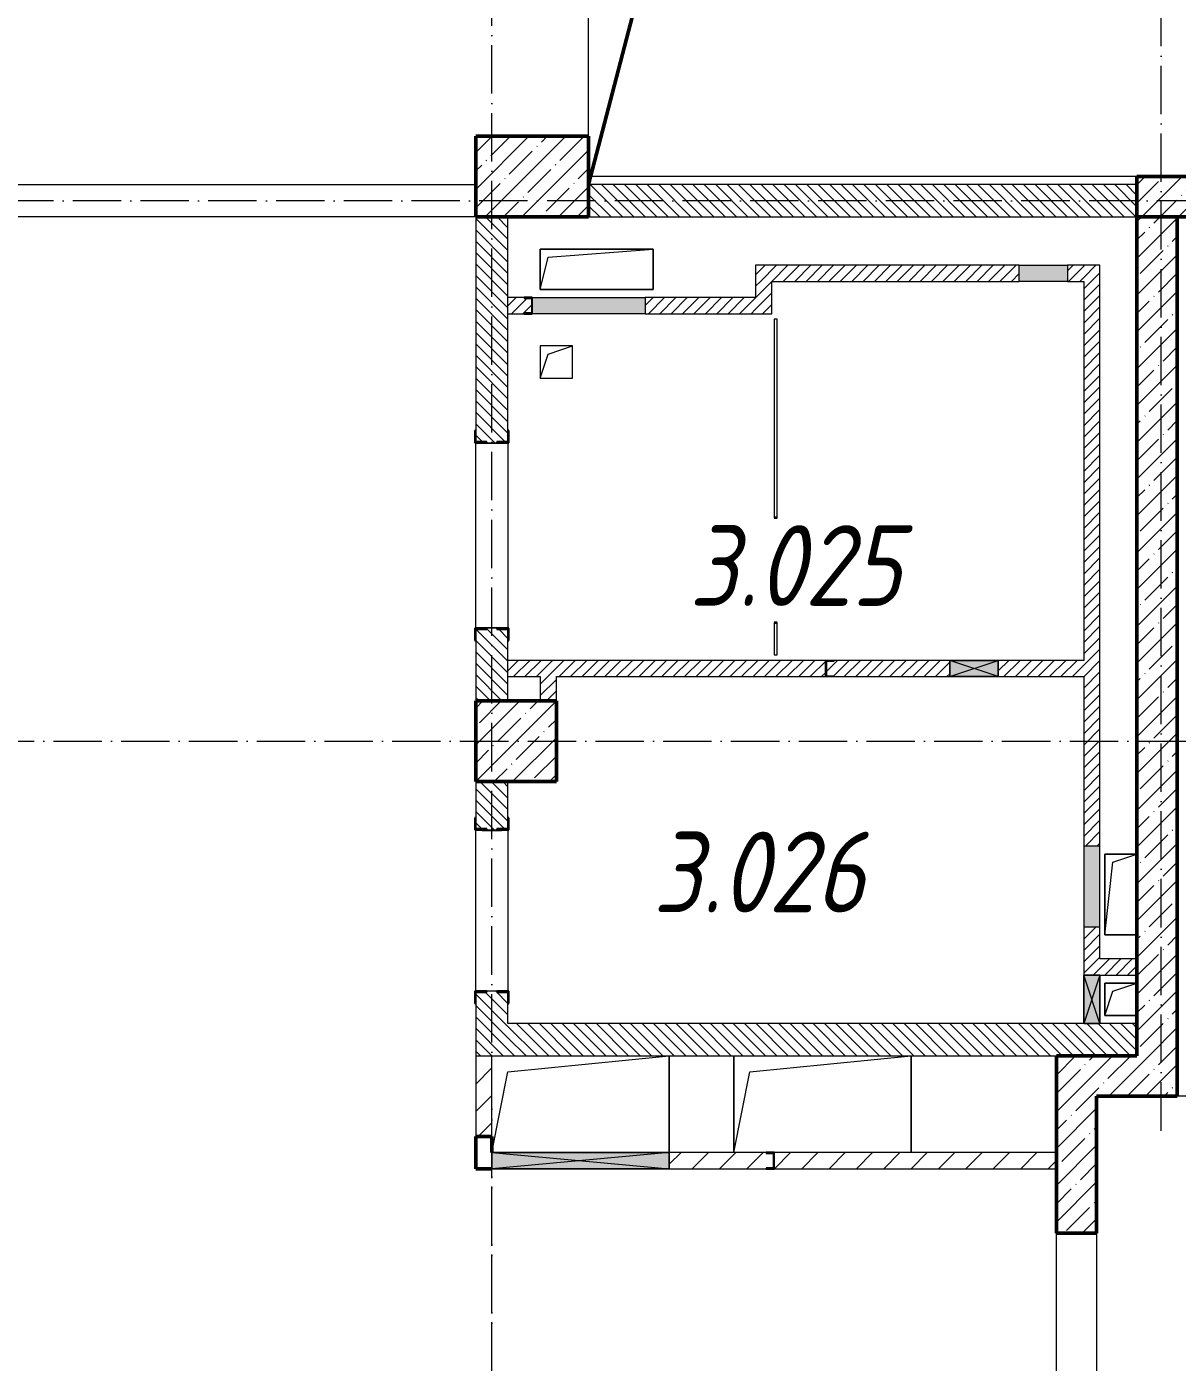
# Model space of a CAD drawing. Header units: millimetres. Extents: x 2294 to 908349, y -83289 to 219220.
# Drawn here: x 256049 to 263184, y 54106 to 62385 of the extents above; entities that cross this region are included whole.
import ezdxf

# ---------------------------------------------------------------- set-up
doc = ezdxf.new("R2010")
doc.units = ezdxf.units.MM
doc.linetypes.add('50_200_ШТРИХ_1Т_ш5_п1_п1_', pattern=[700, 500, -100, 0, -100])
for name, color, linetype, lineweight in [('A-DETL-____-OTLN-1', 7, 'Continuous', 50), ('A-DETL-GENF-OTLN', 7, 'Continuous', 9), ('A-DOOR-OPNG-MCUT', 7, 'Continuous', 35), ('A-FLOR-____-OTLN', 7, 'Continuous', 9), ('A-GENM-____-MCUT', 7, 'Continuous', 25), ('A-GENM-____-OTLN', 7, 'Continuous', 9), ('A-GENM-____-OTLN-1', 7, 'Continuous', 25), ('A-GLAZ-____-OTLN', 7, 'Continuous', 9), ('A-WALL-____-MCUT', 7, 'Continuous', 13), ('A-WALL-____-MCUT-2', 7, 'Continuous', 50), ('A-WALL-____-OTLN', 7, 'Continuous', 9), ('A-WALL-____-PATT-1', 7, 'Continuous', 9), ('A-WALL-FNSH-MCUT-1', 7, 'Continuous', 9), ('I-WALL-____-OTLN', 7, 'Continuous', 9), ('S-COLS-____-MCUT', 7, 'Continuous', 50), ('S-COLS-____-OTLN', 7, 'Continuous', 9), ('S-GRID-____-OTLN-1', 7, '50_200_ШТРИХ_1Т_ш5_п1_п1_', 9), ('Марки помещений', 7, 'Continuous', 9)]:
    doc.layers.add(name, color=color, linetype=linetype, lineweight=lineweight)
doc.layers.add('A-DOOR-____-OTLN-1', color=7, linetype='Continuous', lineweight=9, true_color=0xffffff)
doc.styles.add('ISOCPEUR_I_2', font='isocpeui.ttf', dxfattribs={"width": 0.85, "height": 2.3})
pattern_1 = [(135, (165583.507, 6025.276), (-35.35534, -35.35534), [])]
pattern_2 = [(45, (165583.51, 6025.28), (-84.85281, 84.85281), [])]
pattern_3 = [(45, (165583.5, 6025.28), (-114.04925, 114.04925), []), (45, (165697.56, 6025.28), (-114.04925, 114.04925), [201.612, -40.322, 3.353, -36.97])]
pattern_4 = [(45, (165583.507, 6025.276), (-35.35534, 35.35534), [])]

# ---------------------------------------------------------------- blocks, each defined once
blk = doc.blocks.new('3osi')
at = {"layer": 'S-GRID-____-OTLN-1', "color": 251, "ltscale": 0.6, "true_color": 0x636466}
for p, q in [((258933.5, 46006.3), (258933.5, 96918.1)), ((263083.5, 55542), (263083.5, 96918.1)), ((269657.9, 61306.3), (160914.7, 61306.3)), ((234790, 57956.3), (269657.9, 57956.3)), ((258933.5, 1542.7), (258933.5, 55906.2))]:
    blk.add_line(p, q, dxfattribs=at)
blk = doc.blocks.new('BSC_Колонна _Прямоугольная - 500х700-V110-АР1_План отверстий 3 этажа в осях 1-64_Ю-ЯЯ')
at = {"layer": 'S-COLS-____-OTLN'}
h = blk.add_hatch(dxfattribs=at)
h.set_pattern_fill('FP_115', color=256, style=0, pattern_type=2)
h.set_pattern_definition([(315, (-55431.04, 93600), (114.04925, 114.04925), []), (315, (-55431.04, 93485.95), (114.04925, 114.04925), [201.613, -40.323, 3.353, -36.97])])
h.paths.add_polyline_path([(-250, 350), (-250, -350), (250, -350), (250, 350)], flags=0)
at = {"layer": 'S-COLS-____-MCUT'}
for p, q in [((250, 350), (-250, 350)), ((-250, 350), (-250, -350)), ((250, -350), (250, 350)), ((-250, -350), (250, -350))]:
    blk.add_line(p, q, dxfattribs=at)
blk = doc.blocks.new('BSC_Колонна _Прямоугольная - 500х500-V146-АР1_План отверстий 3 этажа в осях 1-64_Ю-ЯЯ')
at = {"layer": 'S-COLS-____-OTLN'}
h = blk.add_hatch(dxfattribs=at)
h.set_pattern_fill('FP_151', color=256, style=0, pattern_type=2)
h.set_pattern_definition([(45, (-93500, -51931.04), (-114.04925, 114.04925), []), (45, (-93385.95, -51931.04), (-114.04925, 114.04925), [201.613, -40.323, 3.353, -36.97])])
h.paths.add_polyline_path([(-250, -250), (250, -250), (250, 250), (-250, 250)], flags=0)
at = {"layer": 'S-COLS-____-MCUT'}
for p, q in [((250, 250), (-250, 250)), ((-250, 250), (-250, -250)), ((250, -250), (250, 250)), ((-250, -250), (250, -250))]:
    blk.add_line(p, q, dxfattribs=at)
blk = doc.blocks.new('DOR_ДУ_распашная__1Ст_Прямоугольная_ШЕР - Вн_650х2100h_Кабинки С_у-19996353-АР1_План отверстий 3 этажа в осях 1-64_Ю-ЯЯ')
at = {"layer": 'A-DOOR-OPNG-MCUT'}
for p, q in [((-325, 10), (-325, -10)), ((325, -10), (325, 10))]:
    blk.add_line(p, q, dxfattribs=at)
blk = doc.blocks.new('154_Стойка_СКБ_Уголок - СМ-2180_200-28268025-АР1_План отверстий 3 этажа в осях 1-64_Ю-ЯЯ')
at = {"layer": 'A-GENM-____-MCUT'}
for p, q in [((125, 156), (125, 81)), ((200, 156), (125, 156)), ((131, 81), (131, 150)), ((131, 150), (200, 150)), ((200, 150), (200, 156)), ((125, 81), (131, 81)), ((131, 19), (125, 19)), ((125, 19), (125, -56)), ((131, -50), (131, 19)), ((125, -56), (200, -56)), ((200, -50), (131, -50)), ((200, -56), (200, -50))]:
    blk.add_line(p, q, dxfattribs=at)
blk = doc.blocks.new('Стойка_Влож_Полоса боковая - Полоса-28213942-АР1_План отверстий 3 этажа в осях 1-64_Ю-ЯЯ')
at = {"layer": 'A-GENM-____-OTLN'}
for p, q in [((-5, 60), (0, 60)), ((-5, -60), (-5, 60)), ((0, -60), (-5, -60))]:
    blk.add_line(p, q, dxfattribs=at)
blk = doc.blocks.new('154_Фахверк_СКБ_Швеллер - Тип_100_3960-28336563-АР1_План отверстий 3 этажа в осях 1-64_Ю-ЯЯ')
at = {"layer": 'A-GENM-____-MCUT'}
for p, q in [((125, 50), (175, 50)), ((125, -50), (125, 50)), ((128, 47), (128, -47)), ((175, 47), (128, 47)), ((175, 50), (175, 47)), ((175, -50), (125, -50)), ((128, -47), (175, -47)), ((175, -47), (175, -50))]:
    blk.add_line(p, q, dxfattribs=at)
blk = doc.blocks.new('154_Фахверк_СКБ_Швеллер - Тип_100_3960-28515445-АР1_План отверстий 3 этажа в осях 1-64_Ю-ЯЯ')
at = {"layer": 'A-GENM-____-MCUT'}
for p, q in [((175, 50), (125, 50)), ((125, 50), (125, -50)), ((128, 47), (175, 47)), ((128, -47), (128, 47)), ((175, 47), (175, 50)), ((125, -50), (175, -50)), ((175, -47), (128, -47)), ((175, -50), (175, -47))]:
    blk.add_line(p, q, dxfattribs=at)
blk = doc.blocks.new('AR_Отверстие Ниша - Лючок-32405746-АР1_План отверстий 3 этажа в осях 1-64_Ю-ЯЯ')
at = {"layer": 'A-GLAZ-____-OTLN'}
blk.add_hatch(color=256, dxfattribs=at).paths.add_polyline_path([(-350, 50), (-350, -50), (350, -50), (350, 50)], flags=0)
for p, q in [((-350, 50), (350, 50)), ((-350, -50), (-350, 50)), ((350, -50), (-350, -50))]:
    blk.add_line(p, q, dxfattribs=at)
blk = doc.blocks.new('AR_Отверстие Ниша - Лючок-32405250-АР1_План отверстий 3 этажа в осях 1-64_Ю-ЯЯ')
at = {"layer": 'A-GLAZ-____-OTLN'}
blk.add_hatch(color=256, dxfattribs=at).paths.add_polyline_path([(250, -50), (250, 50), (-250, 50), (-250, -50)], flags=0)
for p, q in [((250, 50), (-250, 50)), ((-250, 50), (-250, -50)), ((250, -50), (250, 50)), ((-250, -50), (250, -50))]:
    blk.add_line(p, q, dxfattribs=at)
blk = doc.blocks.new('AR_Отверстие Ниша - Лючок-32405226-АР1_План отверстий 3 этажа в осях 1-64_Ю-ЯЯ')
at = {"layer": 'A-GLAZ-____-OTLN'}
blk.add_hatch(color=256, dxfattribs=at).paths.add_polyline_path([(150, 50), (-150, 50), (-150, -50), (150, -50)], flags=0)
for p, q in [((-150, 50), (150, 50)), ((-150, -50), (-150, 50)), ((150, 50), (150, -50)), ((150, -50), (-150, -50))]:
    blk.add_line(p, q, dxfattribs=at)
blk = doc.blocks.new('154_Фахверк_СКБ_Швеллер - Тип_100_3960_зеркало-29806508-АР1_План отверстий 3 этажа в осях 1-64_Ю-ЯЯ')
at = {"layer": 'A-GENM-____-MCUT'}
for p, q in [((175, 50), (125, 50)), ((125, 50), (125, -50)), ((128, 47), (175, 47)), ((128, -47), (128, 47)), ((175, 47), (175, 50)), ((125, -50), (175, -50)), ((175, -47), (128, -47)), ((175, -50), (175, -47))]:
    blk.add_line(p, q, dxfattribs=at)
blk = doc.blocks.new('AR_Отверстие прямоугольное _в плите_ - AR_Отверстие прямоугольное _в плите_-30459207-АР1_План отверстий 3 этажа в осях 1-64_Ю-ЯЯ')
at = {"layer": 'A-GENM-____-OTLN'}
for p, q in [((100, 100), (-100, 100)), ((-100, 100), (-100, -100)), ((-50, 50), (100, 100)), ((100, -100), (100, 100)), ((-100, -100), (-50, 50)), ((-100, -100), (100, -100))]:
    blk.add_line(p, q, dxfattribs=at)
blk = doc.blocks.new('AR_Отверстие прямоугольное _в плите_ - AR_Отверстие прямоугольное _в плите_-30229458-АР1_План отверстий 3 этажа в осях 1-64_Ю-ЯЯ')
at = {"layer": 'A-GENM-____-OTLN'}
for p, q in [((100, 250), (-100, 250)), ((-100, 250), (-100, -250)), ((-50, 200), (100, 250)), ((-100, -250), (-50, 200)), ((-100, -250), (100, -250))]:
    blk.add_line(p, q, dxfattribs=at)
blk = doc.blocks.new('AR_Отверстие прямоугольное _в плите_ - AR_Отверстие прямоугольное _в плите_-30459221-АР1_План отверстий 3 этажа в осях 1-64_Ю-ЯЯ')
at = {"layer": 'A-GENM-____-OTLN'}
for p, q in [((350, 125), (-350, 125)), ((-350, 125), (-350, -125)), ((-300, 75), (350, 125)), ((350, -125), (350, 125)), ((-350, -125), (-300, 75)), ((-350, -125), (350, -125))]:
    blk.add_line(p, q, dxfattribs=at)
blk = doc.blocks.new('AR_Отверстие прямоугольное _в плите_ - AR_Отверстие прямоугольное _в плите_-V194-АР1_План отверстий 3 этажа в осях 1-64_Ю-ЯЯ')
at = {"layer": 'A-GENM-____-OTLN'}
for p, q in [((100, 100), (-100, 100)), ((-100, 100), (-100, -100)), ((-50, 50), (100, 100)), ((-100, -100), (-50, 50)), ((-100, -100), (100, -100))]:
    blk.add_line(p, q, dxfattribs=at)
blk = doc.blocks.new('AR_Отверстие прямоугольное _в плите_ - AR_Отверстие прямоугольное _в плите_-30552682-АР1_План отверстий 3 этажа в осях 1-64_Ю-ЯЯ')
at = {"layer": 'A-GENM-____-OTLN'}
for p, q in [((-550, 300), (-550, -300)), ((-450, 200), (550, 300)), ((550, -300), (550, 300)), ((-550, -300), (-450, 200))]:
    blk.add_line(p, q, dxfattribs=at)
blk = doc.blocks.new('AR_Отверстие прямоугольное _в плите_ - AR_Отверстие прямоугольное _в плите_-V204-АР1_План отверстий 3 этажа в осях 1-64_Ю-ЯЯ')
at = {"layer": 'A-GENM-____-OTLN'}
for p, q in [((-450, 200), (550, 300)), ((550, -300), (550, 300)), ((-550, -300), (-450, 200))]:
    blk.add_line(p, q, dxfattribs=at)
blk = doc.blocks.new('AR_Отверстие прямоугольное _в стене_ - AR_Отверстие прямоугольное _в стене__ОВ-36943067-АР1_План отверстий 3 этажа в осях 1-64_Ю-ЯЯ')
at = {"layer": 'A-GLAZ-____-OTLN'}
blk.add_hatch(color=256, dxfattribs=at).paths.add_polyline_path([(550, -50), (550, 50), (-550, 50), (-550, -50)], flags=0)
at = {"layer": 'A-DETL-GENF-OTLN'}
for p, q in [((-550, -50), (-550, 50)), ((-550, 50), (550, 50)), ((550, 50), (-550, -50)), ((-550, 50), (550, -50)), ((550, 50), (-550, 50)), ((-550, 50), (-550, -50)), ((550, 50), (550, -50)), ((550, -50), (550, 50)), ((550, -50), (-550, -50)), ((-550, -50), (550, -50))]:
    blk.add_line(p, q, dxfattribs=at)
blk = doc.blocks.new('AR_Отверстие прямоугольное _в стене__БезПР - AR_Отверстие прямоугольное _в стене__БезПР-36899387-АР1_План отверстий 3 этажа в осях 1-64_Ю-ЯЯ')
at = {"layer": 'A-GLAZ-____-OTLN'}
blk.add_hatch(color=256, dxfattribs=at).paths.add_polyline_path([(150, 50), (-150, 50), (-150, -50), (150, -50)], flags=0)
at = {"layer": 'A-DETL-GENF-OTLN'}
for p, q in [((-150, -50), (-150, 50)), ((-150, 50), (150, 50)), ((150, 50), (-150, -50)), ((-150, 50), (150, -50)), ((150, 50), (-150, 50)), ((-150, 50), (-150, -50)), ((150, 50), (150, -50)), ((150, -50), (150, 50)), ((150, -50), (-150, -50)), ((-150, -50), (150, -50))]:
    blk.add_line(p, q, dxfattribs=at)
at = {"layer": 'A-GLAZ-____-OTLN'}
blk.add_line((150, 50), (-150, 50), dxfattribs=at)
blk = doc.blocks.new('AR_Отверстие прямоугольное _в стене__БезПР - AR_Отверстие прямоугольное _в стене__БезПР-36789536-АР1_План отверстий 3 этажа в осях 1-64_Ю-ЯЯ')
at = {"layer": 'A-GLAZ-____-OTLN'}
blk.add_hatch(color=256, dxfattribs=at).paths.add_polyline_path([(150, 50), (-150, 50), (-150, -50), (150, -50)], flags=0)
at = {"layer": 'A-DETL-GENF-OTLN'}
for p, q in [((-150, -50), (-150, 50)), ((-150, 50), (150, 50)), ((150, 50), (-150, -50)), ((-150, 50), (150, -50)), ((150, 50), (-150, 50)), ((-150, 50), (-150, -50)), ((150, 50), (150, -50)), ((150, -50), (150, 50)), ((150, -50), (-150, -50)), ((-150, -50), (150, -50))]:
    blk.add_line(p, q, dxfattribs=at)
blk = doc.blocks.new('BSC_Колонна _Прямоугольная1 - 200х100 _металл_-V211-АР1_План отверстий 3 этажа в осях 1-64_Ю-ЯЯ')
at = {"layer": 'S-COLS-____-MCUT'}
for p, q in [((0, 50), (-100, 50)), ((-100, 50), (-100, -50)), ((100, -50), (100, 50)), ((-100, -50), (100, -50))]:
    blk.add_line(p, q, dxfattribs=at)
blk = doc.blocks.new('3floor')
at = {"layer": 'A-WALL-____-PATT-1'}
h = blk.add_hatch(dxfattribs=at)
h.set_pattern_fill('FP_12', color=256, style=0, pattern_type=2)
h.set_pattern_definition(pattern_3)
h.paths.add_polyline_path([(266333.5, 61206.3), (266333.5, 61456.3), (262933.5, 61456.3), (262933.5, 61206.3), (264547.5, 61206.3)], flags=0)
h = blk.add_hatch(dxfattribs=at)
h.set_pattern_fill('FP_9', color=256, style=0, pattern_type=2)
h.set_pattern_definition(pattern_1)
h.paths.add_polyline_path([(262933.5, 61206.3), (262933.5, 61406.3), (259533.5, 61406.3), (259533.5, 61206.3), (261012.6, 61206.3)], flags=0)
h = blk.add_hatch(dxfattribs=at)
h.set_pattern_fill('FP_9', color=256, style=0, pattern_type=2)
h.set_pattern_definition(pattern_1)
h.paths.add_polyline_path([(258902.5, 58206.3), (259033.5, 58206.3), (259033.5, 58650.3), (258964.5, 58650.3), (258964.5, 58656.3), (258902.5, 58656.3), (258902.5, 58650.3), (258833.5, 58650.3), (258833.5, 58206.3)], flags=0)
h.paths.add_polyline_path([(258902.5, 59806.3), (258964.5, 59806.3), (258964.5, 59812.3), (259033.5, 59812.3), (259033.5, 61206.3), (258833.5, 61206.3), (258833.5, 59812.3), (258902.5, 59812.3)], flags=0)
h = blk.add_hatch(dxfattribs=at)
h.set_pattern_fill('FP_12', color=256, style=0, pattern_type=2)
h.set_pattern_definition(pattern_3)
h.paths.add_polyline_path([(262933.5, 56006.3), (263183.5, 56006.3), (263183.5, 61206.3), (262933.5, 61206.3), (262933.5, 56790.8)], flags=0)
h = blk.add_hatch(dxfattribs=at)
h.set_pattern_fill('FP_8', color=256, style=0, pattern_type=2)
h.set_pattern_definition(pattern_4)
h.paths.add_polyline_path([(262503.5, 60806.3), (262603.5, 60806.3), (262603.5, 60906.3), (262503.5, 60906.3), (262503.5, 60901.2)], flags=0)
h.paths.add_polyline_path([(260668.5, 60806.3), (262203.5, 60806.3), (262203.5, 60906.3), (260568.5, 60906.3), (260568.5, 60806.3)], flags=0)
h = blk.add_hatch(dxfattribs=at)
h.set_pattern_fill('FP_8', color=256, style=0, pattern_type=2)
h.set_pattern_definition(pattern_4)
h.paths.add_polyline_path([(262703.5, 56506.3), (262703.5, 56806.3), (262603.5, 56806.3), (262603.5, 56506.3), (262678.5, 56506.3)], flags=0)
h.paths.add_polyline_path([(262665.7, 57306.3), (262703.5, 57306.3), (262703.5, 60906.3), (262603.5, 60906.3), (262603.5, 57306.3), (262663.5, 57306.3)], flags=0)
h = blk.add_hatch(dxfattribs=at)
h.set_pattern_fill('FP_8', color=256, style=0, pattern_type=2)
h.set_pattern_definition(pattern_4)
h.paths.add_polyline_path([(260668.5, 60606.3), (260668.5, 60806.3), (260568.5, 60806.3), (260568.5, 60606.3)], flags=0)
h = blk.add_hatch(dxfattribs=at)
h.set_pattern_fill('FP_8', color=256, style=0, pattern_type=2)
h.set_pattern_definition(pattern_4)
h.paths.add_polyline_path([(259133.5, 60606.3), (259133.5, 60609.3), (259180.5, 60609.3), (259180.5, 60703.3), (259133.5, 60703.3), (259133.5, 60706.3), (259033.5, 60706.3), (259033.5, 60606.3)], flags=0)
h.paths.add_polyline_path([(260568.5, 60606.3), (260568.5, 60706.3), (259883.5, 60706.3), (259883.5, 60606.3)], flags=0)
h = blk.add_hatch(dxfattribs=at)
h.set_pattern_fill('FP_8', color=256, style=0, pattern_type=2)
h.set_pattern_definition(pattern_4)
h.paths.add_polyline_path([(262073.5, 58356.3), (262603.5, 58356.3), (262603.5, 58456.3), (262073.5, 58456.3), (262073.5, 58440.1)], flags=0)
h.paths.add_polyline_path([(261773.5, 58356.3), (261773.5, 58456.3), (261053.5, 58456.3), (261053.5, 58453.3), (261006.5, 58453.3), (261006.5, 58359.3), (261053.5, 58359.3), (261053.5, 58356.3)], flags=0)
h.paths.add_polyline_path([(259333.5, 58356.3), (261003.5, 58356.3), (261003.5, 58456.3), (259033.5, 58456.3), (259033.5, 58356.3), (259245.1, 58356.3)], flags=0)
h = blk.add_hatch(dxfattribs=at)
h.set_pattern_fill('FP_8', color=256, style=0, pattern_type=2)
h.set_pattern_definition(pattern_4)
h.paths.add_polyline_path([(259233.5, 58206.3), (259333.5, 58206.3), (259333.5, 58356.3), (259233.5, 58356.3)], flags=0)
h = blk.add_hatch(dxfattribs=at)
h.set_pattern_fill('FP_9', color=256, style=0, pattern_type=2)
h.set_pattern_definition(pattern_1)
h.paths.add_polyline_path([(259033.5, 56006.3), (259033.5, 56400.3), (258964.5, 56400.3), (258964.5, 56406.3), (258902.5, 56406.3), (258902.5, 56400.3), (258833.5, 56400.3), (258833.5, 56006.3)], flags=0)
h.paths.add_polyline_path([(258902.5, 57406.3), (258964.5, 57406.3), (258964.5, 57412.3), (259033.5, 57412.3), (259033.5, 57706.3), (258833.5, 57706.3), (258833.5, 57412.3), (258902.5, 57412.3)], flags=0)
h = blk.add_hatch(dxfattribs=at)
h.set_pattern_fill('FP_8', color=256, style=0, pattern_type=2)
h.set_pattern_definition(pattern_4)
h.paths.add_polyline_path([(262933.5, 56506.3), (262933.5, 56606.3), (262703.5, 56606.3), (262703.5, 56506.3), (262780, 56506.3)], flags=0)
h = blk.add_hatch(dxfattribs=at)
h.set_pattern_fill('FP_9', color=256, style=0, pattern_type=2)
h.set_pattern_definition(pattern_1)
h.paths.add_polyline_path([(262933.5, 56006.3), (262933.5, 56206.3), (259033.5, 56206.3), (259033.5, 56006.3), (262780, 56006.3)], flags=0)
h = blk.add_hatch(dxfattribs=at)
h.set_pattern_fill('FP_7', color=256, style=0, pattern_type=2)
h.set_pattern_definition(pattern_2)
h.paths.add_polyline_path([(258833.5, 55506.3), (258933.5, 55506.3), (258933.5, 56006.3), (258833.5, 56006.3)], flags=0)
h = blk.add_hatch(dxfattribs=at)
h.set_pattern_fill('FP_12', color=256, style=0, pattern_type=2)
h.set_pattern_definition(pattern_3)
h.paths.add_polyline_path([(262683.5, 55756.3), (263183.5, 55756.3), (263183.5, 56006.3), (262433.5, 56006.3), (262433.5, 55756.3)], flags=0)
h = blk.add_hatch(dxfattribs=at)
h.set_pattern_fill('FP_12', color=256, style=0, pattern_type=2)
h.set_pattern_definition(pattern_3)
h.paths.add_polyline_path([(262433.5, 53106.3), (262683.5, 53106.3), (262683.5, 53306.3), (262433.5, 53306.3)], flags=0)
h.paths.add_polyline_path([(262683.5, 54906.3), (262683.5, 55756.3), (262433.5, 55756.3), (262433.5, 54906.3)], flags=0)
h = blk.add_hatch(dxfattribs=at)
h.set_pattern_fill('FP_7', color=256, style=0, pattern_type=2)
h.set_pattern_definition(pattern_2)
h.paths.add_polyline_path([(262433.5, 55306.3), (262433.5, 55406.3), (260683.5, 55406.3), (260683.5, 55306.3), (261012.6, 55306.3)], flags=0)
h.paths.add_polyline_path([(260633.5, 55306.3), (260633.5, 55309.3), (260680.5, 55309.3), (260680.5, 55403.3), (260633.5, 55403.3), (260633.5, 55406.3), (260033.5, 55406.3), (260033.5, 55306.3)], flags=0)
at = {"layer": 'A-DETL-____-OTLN-1'}
blk.add_line((259533.5, 61406.3), (266333.5, 87556.3), dxfattribs=at)
at = {"layer": 'A-FLOR-____-OTLN'}
for p, q in [((259533.5, 61706.3), (259533.5, 67156.3)), ((262933.5, 61456.3), (259533.5, 61456.3)), ((259233.5, 61006.3), (259933.5, 61006.3)), ((259233.5, 60756.3), (259233.5, 61006.3)), ((259933.5, 61006.3), (259933.5, 60756.3)), ((259933.5, 60756.3), (259233.5, 60756.3)), ((262733.5, 57256.3), (262933.5, 57256.3)), ((262733.5, 56756.3), (262733.5, 57256.3)), ((262933.5, 56756.3), (262733.5, 56756.3)), ((262733.5, 56456.3), (262933.5, 56456.3)), ((262733.5, 56256.3), (262733.5, 56456.3)), ((262933.5, 56256.3), (262733.5, 56256.3)), ((260033.5, 56006.3), (260033.5, 55406.3)), ((260433.5, 55406.3), (260433.5, 56006.3)), ((261533.5, 56006.3), (261533.5, 55406.3)), ((263863.5, 55756.3), (263183.5, 55756.3))]:
    blk.add_line(p, q, dxfattribs=at)
at = {"layer": 'A-WALL-____-MCUT'}
for p, q in [((262933.5, 61406.3), (259533.5, 61406.3)), ((258833.5, 61206.3), (258833.5, 59881.3)), ((259033.5, 59881.3), (259033.5, 61206.3)), ((259533.5, 61206.3), (262933.5, 61206.3)), ((258902.5, 59806.3), (258964.5, 59806.3)), ((258964.5, 58656.3), (258902.5, 58656.3)), ((258833.5, 58581.3), (258833.5, 58206.3)), ((259033.5, 58206.3), (259033.5, 58581.3)), ((258833.5, 57706.3), (258833.5, 57481.3)), ((259033.5, 57481.3), (259033.5, 57706.3)), ((258902.5, 57406.3), (258964.5, 57406.3)), ((258964.5, 56406.3), (258902.5, 56406.3)), ((258833.5, 56331.3), (258833.5, 56006.3)), ((259033.5, 56206.3), (259033.5, 56331.3)), ((262603.5, 56206.3), (259033.5, 56206.3)), ((262933.5, 56206.3), (262703.5, 56206.3)), ((258833.5, 56006.3), (262433.5, 56006.3))]:
    blk.add_line(p, q, dxfattribs=at)
at = {"layer": 'A-WALL-____-MCUT-2'}
for p, q in [((262933.5, 61456.3), (262933.5, 56006.3)), ((266333.5, 61456.3), (262933.5, 61456.3)), ((262933.5, 61206.3), (266333.5, 61206.3)), ((263183.5, 55756.3), (263183.5, 61206.3)), ((262433.5, 56006.3), (262433.5, 54906.3)), ((262933.5, 56006.3), (262433.5, 56006.3)), ((262683.5, 54906.3), (262683.5, 55756.3)), ((262683.5, 55756.3), (263183.5, 55756.3)), ((262433.5, 54906.3), (262683.5, 54906.3))]:
    blk.add_line(p, q, dxfattribs=at)
at = {"layer": 'A-WALL-____-OTLN'}
for p, q in [((262433.5, 53306.3), (262433.5, 54906.3)), ((262683.5, 54906.3), (262683.5, 53306.3))]:
    blk.add_line(p, q, dxfattribs=at)
at = {"layer": 'A-WALL-FNSH-MCUT-1'}
for p, q in [((262203.5, 60906.3), (260568.5, 60906.3)), ((260568.5, 60906.3), (260568.5, 60706.3)), ((262703.5, 60906.3), (262503.5, 60906.3)), ((262703.5, 57306.3), (262703.5, 60906.3)), ((260668.5, 60806.3), (262203.5, 60806.3)), ((260668.5, 60606.3), (260668.5, 60806.3)), ((262503.5, 60806.3), (262603.5, 60806.3)), ((262603.5, 60806.3), (262603.5, 58456.3)), ((259133.5, 60706.3), (259033.5, 60706.3)), ((260568.5, 60706.3), (259883.5, 60706.3)), ((259033.5, 60606.3), (259133.5, 60606.3)), ((259883.5, 60606.3), (260668.5, 60606.3)), ((260683.5, 60571.3), (260683.5, 59341.3)), ((260703.5, 60571.3), (260683.5, 60571.3)), ((260703.5, 59341.3), (260703.5, 60571.3)), ((260683.5, 58691.3), (260683.5, 58491.3)), ((260703.5, 58491.3), (260703.5, 58691.3)), ((261003.5, 58456.3), (259033.5, 58456.3)), ((260683.5, 58491.3), (260703.5, 58491.3)), ((261773.5, 58456.3), (261053.5, 58456.3)), ((262603.5, 58456.3), (262073.5, 58456.3)), ((259033.5, 58356.3), (259233.5, 58356.3)), ((259233.5, 58356.3), (259233.5, 58206.3)), ((259333.5, 58356.3), (261003.5, 58356.3)), ((259333.5, 58206.3), (259333.5, 58356.3)), ((261053.5, 58356.3), (261773.5, 58356.3)), ((262073.5, 58356.3), (262603.5, 58356.3)), ((262603.5, 58356.3), (262603.5, 57306.3)), ((262603.5, 56806.3), (262603.5, 56506.3)), ((262703.5, 56606.3), (262703.5, 56806.3)), ((262933.5, 56606.3), (262703.5, 56606.3)), ((262703.5, 56506.3), (262933.5, 56506.3)), ((258833.5, 56006.3), (258833.5, 55506.3)), ((258933.5, 55506.3), (258933.5, 56006.3)), ((260633.5, 55406.3), (260033.5, 55406.3)), ((262433.5, 55406.3), (260683.5, 55406.3)), ((260033.5, 55306.3), (260633.5, 55306.3)), ((260683.5, 55306.3), (262433.5, 55306.3))]:
    blk.add_line(p, q, dxfattribs=at)
at = {"layer": 'I-WALL-____-OTLN'}
for p, q in [((254833.5, 61406.3), (258833.5, 61406.3)), ((258833.5, 61206.3), (254833.5, 61206.3)), ((258833.5, 58656.3), (258833.5, 59806.3)), ((259033.5, 59806.3), (259033.5, 58656.3)), ((258833.5, 56406.3), (258833.5, 57406.3)), ((259033.5, 57406.3), (259033.5, 56406.3))]:
    blk.add_line(p, q, dxfattribs=at)
at = {"layer": 'A-DOOR-____-OTLN-1', "rotation": 90}
blk.add_blockref('DOR_ДУ_распашная__1Ст_Прямоугольная_ШЕР - Вн_650х2100h_Кабинки С_у-19996353-АР1_План отверстий 3 этажа в осях 1-64_Ю-ЯЯ', (260693.5, 59016.3), dxfattribs=at)
at = {"layer": 'A-GENM-____-OTLN'}
for name, p in [('AR_Отверстие прямоугольное _в плите_ - AR_Отверстие прямоугольное _в плите_-30459221-АР1_План отверстий 3 этажа в осях 1-64_Ю-ЯЯ', (259583.5, 60881.3)), ('AR_Отверстие прямоугольное _в плите_ - AR_Отверстие прямоугольное _в плите_-30459207-АР1_План отверстий 3 этажа в осях 1-64_Ю-ЯЯ', (259333.5, 60306.3)), ('AR_Отверстие прямоугольное _в плите_ - AR_Отверстие прямоугольное _в плите_-30229458-АР1_План отверстий 3 этажа в осях 1-64_Ю-ЯЯ', (262833.5, 57006.3)), ('AR_Отверстие прямоугольное _в плите_ - AR_Отверстие прямоугольное _в плите_-V194-АР1_План отверстий 3 этажа в осях 1-64_Ю-ЯЯ', (262833.5, 56356.3)), ('AR_Отверстие прямоугольное _в плите_ - AR_Отверстие прямоугольное _в плите_-V204-АР1_План отверстий 3 этажа в осях 1-64_Ю-ЯЯ', (259483.5, 55706.3)), ('AR_Отверстие прямоугольное _в плите_ - AR_Отверстие прямоугольное _в плите_-30552682-АР1_План отверстий 3 этажа в осях 1-64_Ю-ЯЯ', (260983.5, 55706.3))]:
    blk.add_blockref(name, p, dxfattribs=at)
for p, rotation in [((258933.5, 59806.3), 89.99999999999991), ((258933.5, 58656.3), 269.9999999999999), ((258933.5, 57406.3), 89.99999999999991)]:
    blk.add_blockref('Стойка_Влож_Полоса боковая - Полоса-28213942-АР1_План отверстий 3 этажа в осях 1-64_Ю-ЯЯ', p, dxfattribs=dict(at, rotation=rotation))
at = {"layer": 'A-GENM-____-OTLN-1'}
for name, p, rotation in [('154_Фахверк_СКБ_Швеллер - Тип_100_3960_зеркало-29806508-АР1_План отверстий 3 этажа в осях 1-64_Ю-ЯЯ', (259308.5, 60656.3), 180), ('154_Стойка_СКБ_Уголок - СМ-2180_200-28268025-АР1_План отверстий 3 этажа в осях 1-64_Ю-ЯЯ', (258983.5, 59681.3), 89.9999999999999), ('154_Стойка_СКБ_Уголок - СМ-2180_200-28268025-АР1_План отверстий 3 этажа в осях 1-64_Ю-ЯЯ', (258883.5, 58781.3), 269.9999999999999), ('154_Стойка_СКБ_Уголок - СМ-2180_200-28268025-АР1_План отверстий 3 этажа в осях 1-64_Ю-ЯЯ', (258983.5, 57281.3), 89.9999999999999), ('154_Стойка_СКБ_Уголок - СМ-2180_200-28268025-АР1_План отверстий 3 этажа в осях 1-64_Ю-ЯЯ', (258883.5, 56531.3), 269.9999999999999), ('154_Фахверк_СКБ_Швеллер - Тип_100_3960-28515445-АР1_План отверстий 3 этажа в осях 1-64_Ю-ЯЯ', (260808.5, 55356.3), 180)]:
    blk.add_blockref(name, p, dxfattribs=dict(at, rotation=rotation))
blk.add_blockref('154_Фахверк_СКБ_Швеллер - Тип_100_3960-28336563-АР1_План отверстий 3 этажа в осях 1-64_Ю-ЯЯ', (260878.5, 58406.3), dxfattribs=at)
at = {"layer": 'A-GLAZ-____-OTLN'}
for name, p, rotation in [('AR_Отверстие Ниша - Лючок-32405226-АР1_План отверстий 3 этажа в осях 1-64_Ю-ЯЯ', (262353.5, 60856.3), 180), ('AR_Отверстие Ниша - Лючок-32405746-АР1_План отверстий 3 этажа в осях 1-64_Ю-ЯЯ', (259533.5, 60656.3), 180), ('AR_Отверстие прямоугольное _в стене__БезПР - AR_Отверстие прямоугольное _в стене__БезПР-36899387-АР1_План отверстий 3 этажа в осях 1-64_Ю-ЯЯ', (261923.5, 58406.3), 180), ('AR_Отверстие Ниша - Лючок-32405250-АР1_План отверстий 3 этажа в осях 1-64_Ю-ЯЯ', (262653.5, 57056.3), 270), ('AR_Отверстие прямоугольное _в стене__БезПР - AR_Отверстие прямоугольное _в стене__БезПР-36789536-АР1_План отверстий 3 этажа в осях 1-64_Ю-ЯЯ', (262653.5, 56356.3), 270)]:
    blk.add_blockref(name, p, dxfattribs=dict(at, rotation=rotation))
blk.add_blockref('AR_Отверстие прямоугольное _в стене_ - AR_Отверстие прямоугольное _в стене__ОВ-36943067-АР1_План отверстий 3 этажа в осях 1-64_Ю-ЯЯ', (259483.5, 55356.3), dxfattribs=at)
at = {"layer": 'S-COLS-____-OTLN'}
for name, p, rotation in [('BSC_Колонна _Прямоугольная - 500х700-V110-АР1_План отверстий 3 этажа в осях 1-64_Ю-ЯЯ', (259183.5, 61456.3), 89.9999999999999), ('BSC_Колонна _Прямоугольная1 - 200х100 _металл_-V211-АР1_План отверстий 3 этажа в осях 1-64_Ю-ЯЯ', (258883.5, 55406.3), 270.0000000000001)]:
    blk.add_blockref(name, p, dxfattribs=dict(at, rotation=rotation))
blk.add_blockref('BSC_Колонна _Прямоугольная - 500х500-V146-АР1_План отверстий 3 этажа в осях 1-64_Ю-ЯЯ', (259083.5, 57956.3), dxfattribs=at)
at = {"layer": 'Марки помещений', "char_height": 500, "width": 785.654, "attachment_point": 1, "style": 'ISOCPEUR_I_2'}
for s, insert in [('3.025', (260156.7, 59295.1)), ('3.026', (259932.3, 57395.3))]:
    blk.add_mtext(s, dxfattribs=dict(at, insert=insert))

msp = doc.modelspace()

# ---------------------------------------------------------------- block references
for name in ['3osi', '3floor']:
    msp.add_blockref(name, (0, 0))

doc.saveas('drawing.dxf')
